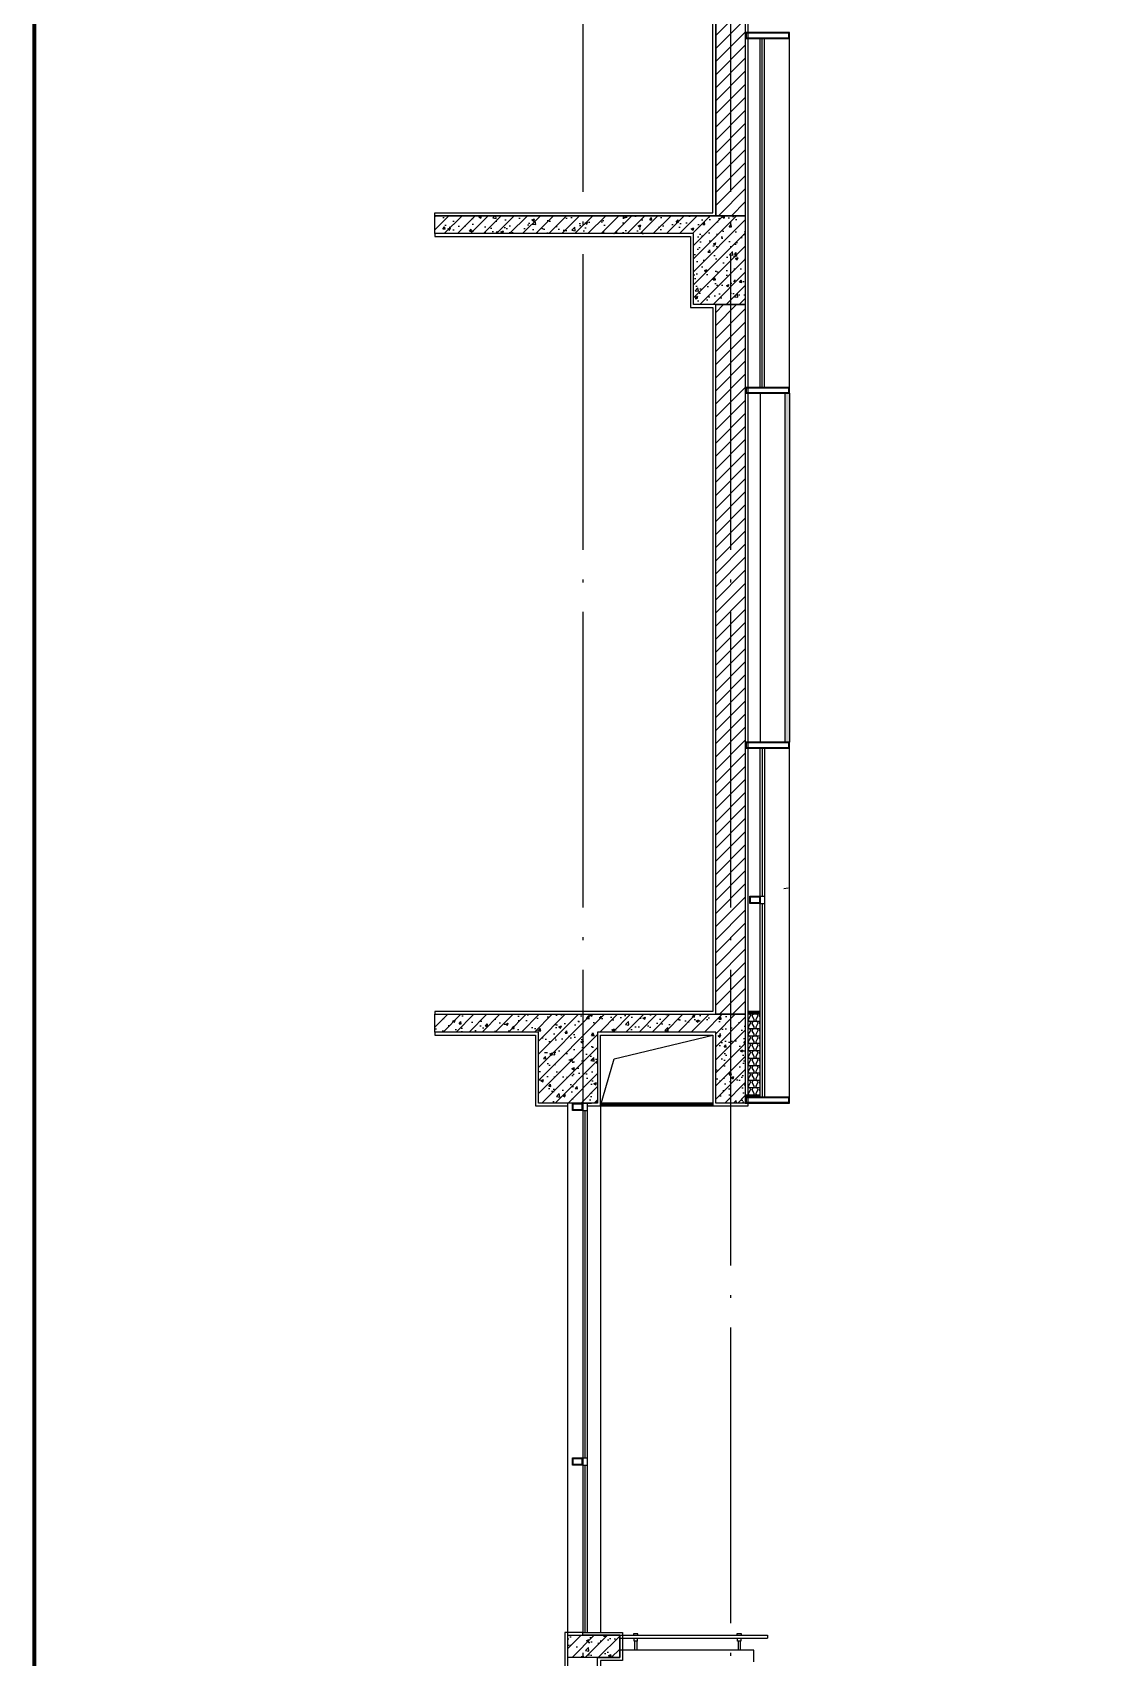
# Model space of a CAD drawing. Extents: x -737978 to 768813, y -372247 to 1140308.
# Drawn here: x -673770 to -666464, y -327461 to -316471 of the extents above; entities that cross this region are included whole.
import ezdxf

# ---------------------------------------------------------------- set-up
doc = ezdxf.new("R2010")
doc.units = 0
doc.header["$LTSCALE"] = 1000
doc.header["$MEASUREMENT"] = 0
doc.linetypes.add('DOTE', pattern=[2.42, 2, -0.2, 0.02, -0.2])
doc.layers.get('0').update_dxf_attribs({"linetype": 'CONTINUOUS'})
for name, color, linetype in [('0-填充边线', 7, 'CONTINUOUS'), ('DOTE', 1, 'DOTE'), ('J-COLU-梁柱', 30, 'CONTINUOUS'), ('J-DOOR-窗', 126, 'CONTINUOUS'), ('J-ELEV-立面栏杆', 36, 'CONTINUOUS'), ('J-ELEV-立面雨篷', 249, 'CONTINUOUS'), ('J-SECT-剖面看线', 253, 'CONTINUOUS'), ('PUB_TITLE', 4, 'CONTINUOUS'), ('填充', 8, 'CONTINUOUS'), ('龙骨', 36, 'CONTINUOUS')]:
    doc.layers.add(name, color=color, linetype=linetype)
pattern_1 = [(45, (-362239.4, -252860.92), (-44.194174, 44.194174), []), (50, (-362239.4, -252860.92), (179.315046, -15.688034), [18.75, -206.25]), (355, (-362239.4, -252860.92), (-34.68783, 188.04803), [15, -165]), (100.4514, (-362224.45, -252862.23), (144.62735, 172.35989), [15.93505, -175.28553]), (46.1842, (-362239.4, -252810.92), (266.81026, -41.37975), [28.125, -309.375]), (96.6356, (-362217.16, -252814.37), (233.66568, 243.52947), [23.90257, -262.92825]), (351.1842, (-362239.4, -252810.92), (233.66549, 243.52965), [22.5, -247.5]), (21, (-362214.4, -252823.42), (149.22676, -100.65472), [18.75, -206.25]), (326, (-362214.4, -252823.42), (60.82883, 181.28751), [15, -165]), (71.4514, (-362201.96, -252831.81), (210.05566, 80.63262), [15.93505, -175.28553]), (37.5, (-362239.4, -252860.92), (3.039964, 83.223463), [0, -163, 0, -167.5, 0, -165.625]), (7.5, (-362239.4, -252860.92), (65.767384, 98.602928), [0, -95.5, 0, -159.25, 0, -63.125]), (327.5, (-362295.15, -252860.92), (133.455609, -5.638718), [0, -62.5, 0, -195, 0, -258.75]), (317.5, (-362320.15, -252860.92), (145.796542, 25.026246), [0, -81.25, 0, -129.5, 0, -183.75])]

msp = doc.modelspace()

# ---------------------------------------------------------------- hatches: boundary and pattern name
h = msp.add_hatch()
h.set_pattern_fill('BRASS', color=256, scale=50, angle=45)
h.set_pattern_definition([(45, (-362239.397, -255360.923), (-14.0310887, 14.0310887), []), (45, (-362246.413, -255353.907), (-14.0310887, 14.0310887), [9.921478, -4.960735])])
h.paths.add_polyline_path([(-668677.9, -321270.9), (-668677.9, -321240.9), (-668677.9, -318940.9), (-668677.9, -318940.9), (-668677.9, -318910.9), (-668647.9, -318910.9), (-668647.9, -321270.9)])
at = {"layer": '填充'}
h = msp.add_hatch(dxfattribs=at)
h.set_pattern_fill('普通砖', color=256, scale=25, style=0)
h.set_pattern_definition([(45, (-362239.4, -252916.045), (-44.194192, 44.194192), [])])
h.paths.add_polyline_path([(-669147.9, -311310.9), (-668947.9, -311310.9), (-668947.9, -317710.9), (-669147.9, -317710.9)])
h = msp.add_hatch(dxfattribs=at)
h.set_pattern_fill('钢筋混凝土', color=256, scale=25, style=0)
h.set_pattern_definition(pattern_1)
h.paths.add_polyline_path([(-669297.9, -317830.9), (-669947.9, -317830.9), (-670047.9, -317830.9), (-670347.9, -317830.9), (-670347.9, -317830.9), (-671047.9, -317830.9), (-671047.9, -317710.9), (-668947.9, -317710.9), (-668947.9, -318310.9), (-669297.9, -318310.9)])
h = msp.add_hatch(dxfattribs=at)
h.set_pattern_fill('普通砖', color=256, scale=25, style=0)
h.set_pattern_definition([(45, (-362239.4, -251076.045), (-44.194192, 44.194192), [])])
h.paths.add_polyline_path([(-669147.9, -318310.9), (-668947.9, -318310.9), (-668947.9, -323110.9), (-669147.9, -323110.9)])
h = msp.add_hatch(dxfattribs=at)
h.set_pattern_fill('ANSI31', color=256, scale=5, style=0)
h.set_pattern_definition([(135, (-477696.283, -299687.701), (5.61266008, 5.61266008), [])])
h.paths.add_polyline_path([(-668847.8, -322360.9), (-668847.8, -322310.9), (-668917.8, -322310.9), (-668917.8, -322360.9)])
h.paths.add_polyline_path([(-668912.8, -322315.9), (-668852.8, -322315.9), (-668852.8, -322355.9), (-668912.8, -322355.9)])
h = msp.add_hatch(dxfattribs=at)
h.set_pattern_fill('ANSI37', color=256, style=0)
h.set_pattern_definition([(45, (-870445.4018, -297417.7011), (-1.122532015, 1.122532015), []), (135, (-870445.4018, -297417.7011), (-1.122532015, -1.122532015), [])])
h.paths.add_polyline_path([(-668847.9, -323090.9), (-668847.9, -323100.9), (-668927.9, -323100.9), (-668927.9, -323090.9)])
h = msp.add_hatch(dxfattribs=at)
h.set_pattern_fill('隔热材料01', color=256, scale=100, style=0)
h.set_pattern_definition([(270, (-670563.476, -328367.02), (50, -9e-15), [5.01775, -44.98225]), (270, (-670600.934, -328367.02), (50, -9e-15), [5.01775, -44.98225]), (90, (-670575.423, -328400.95), (-50, 3e-15), [5.01775, -44.98225]), (90, (-670588.99, -328400.95), (-50, 3e-15), [5.01775, -44.98225]), (180, (-670557.193, -328408.986), (-6e-15, -50), [50.02425, 0.02425]), (135, (-670571.15, -328406.477), (3e-15, 49.99987), [4.268, -66.44275]), (116.56505, (-670524.168, -328403.46), (0.00011, 49.99993), [2.805, -108.9985]), (116.56505, (-670574.168, -328403.46), (0.00011, 49.99993), [2.805, -108.9985]), (153.43495, (-670516.133, -328408.986), (-0.0001, 49.99993), [5.61, -106.1935]), (153.43495, (-670566.133, -328408.986), (-0.0001, 49.99993), [5.61, -106.1935]), (63.43495, (-670525.423, -328395.932), (-0.00011, 49.99993), [26.714, -85.0895]), (63.43495, (-670575.423, -328395.932), (-0.00011, 49.99993), [26.714, -85.0895]), (116.56505, (-670513.476, -328367.021), (0.00011, 49.99993), [2.805, -108.9985]), (116.56505, (-670563.476, -328367.021), (0.00011, 49.99993), [2.805, -108.9985]), (135, (-670564.73, -328364.512), (3e-15, 49.99987), [4.268, -66.44275]), (153.43495, (-670517.75, -328361.494), (-0.0001, 49.99993), [5.61, -106.1935]), (153.43495, (-670567.75, -328361.494), (-0.0001, 49.99993), [5.61, -106.1935]), (45, (-670599.68, -328364.512), (3e-15, 49.99987), [4.268, -66.44275]), (63.43495, (-670550.934, -328367.021), (-0.00011, 49.99993), [2.805, -108.9985]), (63.43495, (-670600.934, -328367.021), (-0.00011, 49.99993), [2.805, -108.9985]), (26.56505, (-670546.66, -328361.494), (0.0001, 49.99993), [5.61, -106.1935]), (26.56505, (-670596.66, -328361.494), (0.0001, 49.99993), [5.61, -106.1935]), (116.56505, (-670538.988, -328395.932), (0.00011, 49.99993), [26.714, -85.0895]), (116.56505, (-670588.988, -328395.932), (0.00011, 49.99993), [26.714, -85.0895]), (45, (-670593.26, -328406.477), (3e-15, 49.99987), [4.268, -66.44275]), (63.43495, (-670540.242, -328403.46), (-0.00011, 49.99993), [2.805, -108.9985]), (63.43495, (-670590.242, -328403.46), (-0.00011, 49.99993), [2.805, -108.9985]), (26.56505, (-670548.278, -328408.986), (0.0001, 49.99993), [5.61, -106.1935]), (26.56505, (-670598.278, -328408.986), (0.0001, 49.99993), [5.61, -106.1935])])
h.paths.add_polyline_path([(-668927.9, -323658.9), (-668927.9, -323090.9), (-668847.9, -323090.9), (-668847.9, -323658.9)])
h = msp.add_hatch(dxfattribs=at)
h.set_pattern_fill('ANSI37', color=256, style=0)
h.set_pattern_definition([(45, (-870445.4018, -297417.7011), (-1.122532015, 1.122532015), []), (135, (-870445.4018, -297417.7011), (-1.122532015, -1.122532015), [])])
h.paths.add_polyline_path([(-668847.9, -323090.9), (-668847.9, -323100.9), (-668927.9, -323100.9), (-668927.9, -323090.9)])
h = msp.add_hatch(dxfattribs=at)
h.set_pattern_fill('钢筋混凝土', color=256, scale=25, style=0)
h.set_pattern_definition(pattern_1)
h.paths.add_polyline_path([(-669147.9, -323230.9), (-669947.9, -323230.9), (-669947.9, -323710.9), (-670047.9, -323710.9), (-670347.9, -323710.9), (-670347.9, -323230.9), (-671047.9, -323230.9), (-671047.9, -323110.9), (-668947.9, -323110.9), (-668947.9, -323710.9), (-669147.9, -323710.9)])
h = msp.add_hatch(dxfattribs=at)
h.set_pattern_fill('ANSI31', color=256, scale=5, style=0)
h.set_pattern_definition([(135, (-478896.306, -301087.701), (5.61266008, 5.61266008), [])])
h.paths.add_polyline_path([(-670047.9, -323760.9), (-670047.9, -323710.9), (-670117.9, -323710.9), (-670117.9, -323760.9)])
h.paths.add_polyline_path([(-670112.9, -323715.9), (-670052.9, -323715.9), (-670052.9, -323755.9), (-670112.9, -323755.9)])
h = msp.add_hatch(dxfattribs=at)
h.set_pattern_fill('ANSI32', color=256, style=0)
h.set_pattern_definition([(45, (7396.545, 0), (-3.367596045, 3.367596045), []), (45, (7398.79, 0), (-3.367596045, 3.367596045), [])])
h.paths.add_polyline_path([(-669167.9, -323710.9), (-669927.9, -323710.9), (-669927.9, -323730.9), (-669167.9, -323730.9)])
h = msp.add_hatch(dxfattribs=at)
h.set_pattern_fill('ANSI32', color=256, style=0)
h.set_pattern_definition([(45, (-370842.4617, -252660.9226), (-3.367596045, 3.367596045), []), (45, (-370840.2166, -252660.9226), (-3.367596045, 3.367596045), [])])
h.paths.add_polyline_path([(-668947.9, -323668.9), (-668847.9, -323668.9), (-668847.9, -323658.9), (-668947.9, -323658.9)])
h = msp.add_hatch(dxfattribs=at)
h.set_pattern_fill('ANSI31', color=256, scale=5, style=0)
h.set_pattern_definition([(135, (-478896.306, -303487.701), (5.61266008, 5.61266008), [])])
h.paths.add_polyline_path([(-670047.9, -326160.9), (-670047.9, -326110.9), (-670117.9, -326110.9), (-670117.9, -326160.9)])
h.paths.add_polyline_path([(-670112.9, -326115.9), (-670052.9, -326115.9), (-670052.9, -326155.9), (-670112.9, -326155.9)])
h = msp.add_hatch(dxfattribs=at)
h.set_pattern_fill('钢筋混凝土', color=256, scale=25, style=0)
h.set_pattern_definition([(45, (-362239.4, -252660.92), (-44.194174, 44.194174), []), (50, (-362239.4, -252660.92), (179.315046, -15.688034), [18.75, -206.25]), (355, (-362239.4, -252660.92), (-34.68783, 188.04803), [15, -165]), (100.4514, (-362224.45, -252662.23), (144.62735, 172.35989), [15.93505, -175.28553]), (46.1842, (-362239.4, -252610.92), (266.81026, -41.37975), [28.125, -309.375]), (96.6356, (-362217.16, -252614.37), (233.66568, 243.52947), [23.90257, -262.92825]), (351.1842, (-362239.4, -252610.92), (233.66549, 243.52965), [22.5, -247.5]), (21, (-362214.4, -252623.42), (149.22676, -100.65472), [18.75, -206.25]), (326, (-362214.4, -252623.42), (60.82883, 181.28751), [15, -165]), (71.4514, (-362201.96, -252631.81), (210.05566, 80.63262), [15.93505, -175.28553]), (37.5, (-362239.4, -252660.92), (3.039964, 83.223463), [0, -163, 0, -167.5, 0, -165.625]), (7.5, (-362239.4, -252660.92), (65.767384, 98.602928), [0, -95.5, 0, -159.25, 0, -63.125]), (327.5, (-362295.15, -252660.92), (133.455609, -5.638718), [0, -62.5, 0, -195, 0, -258.75]), (317.5, (-362320.15, -252660.92), (145.796542, 25.026246), [0, -81.25, 0, -129.5, 0, -183.75])])
h.paths.add_polyline_path([(-670147.9, -327310.9), (-669797.9, -327310.9), (-669797.9, -327460.9), (-670147.9, -327460.9)])

# ---------------------------------------------------------------- linework, layer by layer
for points in [[(-668647.9, -316510.9), (-668947.9, -316510.9)], [(-668647.9, -321310.9), (-668947.9, -321310.9)], [(-669927.9, -323730.9), (-669167.9, -323730.9)], [(-669927.9, -323730.9), (-669167.9, -323730.9)], [(-668947.9, -323670.9), (-668947.9, -323670.9)], [(-668947.9, -323670.9), (-668647.9, -323670.9)]]:
    msp.add_lwpolyline(points)
msp.add_lwpolyline([(-668677.9, -321270.9), (-668677.9, -321240.9), (-668677.9, -321240.9), (-668677.9, -318940.9), (-668677.9, -318940.9), (-668677.9, -318910.9), (-668647.9, -318910.9), (-668647.9, -321270.9)], close=True)
at = {"layer": '0-填充边线'}
for points in [[(-668927.9, -323090.9), (-668927.9, -308680.9), (-669167.9, -308690.9), (-669167.9, -310490.9), (-671047.9, -310490.9), (-671047.9, -310510.9), (-669147.9, -310510.9), (-669147.9, -308710.9), (-668947.9, -308710.9), (-668947.9, -323090.9), (-668947.9, -323710.9), (-669147.9, -323710.9), (-669147.9, -323230.9), (-669947.9, -323230.9), (-669947.9, -323710.9), (-670017.9, -323710.9), (-670017.9, -323730.9), (-669927.9, -323730.9), (-669927.9, -323250.9), (-669167.9, -323250.9), (-669167.9, -323730.9), (-668927.9, -323730.9), (-668927.9, -323090.9)], [(-669147.9, -323110.9), (-669147.9, -318310.9), (-669297.9, -318310.9), (-669297.9, -318310.9), (-669297.9, -318310.9), (-669297.9, -317830.9), (-670988.9, -317830.9), (-671047.9, -317830.9), (-671047.9, -317850.9), (-670988.9, -317850.9), (-669317.9, -317850.9), (-669317.9, -318330.9), (-669317.9, -318330.9), (-669317.9, -318330.9), (-669167.9, -318330.9), (-669167.9, -323090.9), (-669167.9, -323090.9), (-669167.9, -323090.9), (-671047.9, -323090.9), (-671047.9, -323110.9), (-669147.9, -323110.9)], [(-670147.9, -323730.9), (-670147.9, -323710.9), (-670147.9, -323710.9), (-670347.9, -323710.9), (-670347.9, -323230.9), (-671047.9, -323230.9), (-671047.9, -323250.9), (-670367.9, -323250.9), (-670367.9, -323730.9), (-670147.9, -323730.9)], [(-669927.9, -323730.9), (-669835.4, -323412.1), (-669167.9, -323250.9)], [(-670047.9, -327310.9), (-670047.9, -327290.9), (-669777.9, -327290.9), (-669777.9, -327480.9), (-669927.9, -327480.9), (-669927.9, -328940.9), (-669777.9, -328940.9), (-669777.9, -329130.9), (-670367.9, -329130.9), (-670367.9, -328630.9), (-671047.9, -328630.9), (-671047.9, -328610.9), (-670347.9, -328610.9), (-670347.9, -329110.9), (-669797.9, -329110.9), (-669797.9, -328960.9), (-669947.9, -328960.9), (-669947.9, -327460.9), (-669797.9, -327460.9), (-669797.9, -327310.9), (-670047.9, -327310.9)], [(-670147.9, -327310.9), (-670047.9, -327310.9), (-670047.9, -327290.9), (-670167.9, -327290.9), (-670167.9, -328490.9), (-671047.9, -328490.9), (-671047.9, -328510.9), (-670147.9, -328510.9), (-670147.9, -327310.9)]]:
    msp.add_lwpolyline(points, dxfattribs=at)
for points in [[(-669317.9, -311330.9), (-669317.9, -310650.9), (-671047.9, -310650.9), (-671047.9, -310630.9), (-669297.9, -310630.9), (-669297.9, -311310.9), (-669147.9, -311310.9), (-669147.9, -317710.9), (-671047.9, -317710.9), (-671047.9, -317690.9), (-669167.9, -317690.9), (-669167.9, -311330.9), (-669317.9, -311330.9)], [(-669167.9, -323710.9), (-669927.9, -323710.9), (-669927.9, -323730.9), (-669167.9, -323730.9)]]:
    msp.add_lwpolyline(points, close=True, dxfattribs=at)
at = {"layer": 'DOTE'}
for points in [[(-670047.9, -308289.5), (-670047.9, -334902.1)], [(-669047.9, -308289.5), (-669047.9, -334860.4)]]:
    msp.add_lwpolyline(points, dxfattribs=at)
at = {"layer": 'J-COLU-梁柱'}
for points in [[(-669147.9, -311310.9), (-668947.9, -311310.9), (-668947.9, -317710.9), (-669147.9, -317710.9)], [(-669297.9, -317830.9), (-669947.9, -317830.9), (-669947.9, -317830.9), (-670047.9, -317830.9), (-670347.9, -317830.9), (-670347.9, -317830.9), (-671047.9, -317830.9), (-671047.9, -317710.9), (-668947.9, -317710.9), (-668947.9, -317710.9), (-668947.9, -318310.9), (-669297.9, -318310.9), (-669297.9, -318310.9)], [(-669147.9, -318310.9), (-668947.9, -318310.9), (-668947.9, -323110.9), (-669147.9, -323110.9)], [(-669147.9, -323230.9), (-669947.9, -323230.9), (-669947.9, -323710.9), (-670047.9, -323710.9), (-670347.9, -323710.9), (-670347.9, -323230.9), (-671047.9, -323230.9), (-671047.9, -323110.9), (-668947.9, -323110.9), (-668947.9, -323110.9), (-668947.9, -323710.9), (-669147.9, -323710.9), (-669147.9, -323710.9)], [(-670147.9, -327310.9), (-669797.9, -327310.9), (-669797.9, -327460.9), (-670147.9, -327460.9)]]:
    msp.add_lwpolyline(points, close=True, dxfattribs=at)
at = {"layer": 'J-DOOR-窗'}
for points in [[(-668847.9, -318870.9), (-668847.8, -316510.9)], [(-668832.9, -317360.9), (-668832.9, -316510.9)], [(-668817.9, -318870.9), (-668817.9, -316510.9)], [(-668832.9, -318870.9), (-668832.9, -317360.9)], [(-668847.9, -323670.9), (-668847.9, -321310.9)], [(-668832.9, -321310.9), (-668832.9, -322310.9)], [(-668817.9, -321310.9), (-668817.9, -323670.9)], [(-668847.8, -322310.9), (-668817.9, -322310.9)], [(-668847.8, -322310.9), (-668817.9, -322310.9)], [(-668687, -322260.9), (-668657.5, -322255.7)], [(-668847.8, -322360.9), (-668817.9, -322360.9)], [(-668847.8, -322360.9), (-668817.9, -322360.9)], [(-668832.9, -322360.9), (-668832.9, -323670.9)], [(-670047.9, -323710.9), (-670047.9, -327290.9)], [(-670047.9, -323710.9), (-670017.9, -323710.9)], [(-670047.9, -323760.9), (-670017.9, -323760.9)], [(-670047.9, -323760.9), (-670017.9, -323760.9)], [(-670032.9, -323760.9), (-670032.9, -324810.9)], [(-670032.9, -323760.9), (-670032.9, -326110.9)], [(-670027.9, -323710.9), (-669997.9, -323710.9)], [(-670017.9, -323710.9), (-670017.9, -327290.9)], [(-670047.9, -326110.9), (-670017.9, -326110.9)], [(-670047.9, -326110.9), (-670017.9, -326110.9)], [(-670047.9, -326160.9), (-670017.9, -326160.9)], [(-670047.9, -326160.9), (-670017.9, -326160.9)], [(-670032.9, -326160.9), (-670032.6, -327290.9)], [(-670027.9, -327290.9), (-669997.9, -327290.9)], [(-670027.9, -327290.9), (-669997.9, -327290.9)], [(-669797.9, -327310.9), (-668797.9, -327310.9)], [(-669797.9, -327330.9), (-668797.9, -327330.9)], [(-668797.9, -327310.9), (-668797.9, -327330.9)]]:
    msp.add_lwpolyline(points, dxfattribs=at)
at = {"layer": 'J-ELEV-立面栏杆'}
msp.add_line((-670147.9, -327310.9), (-670147.9, -323710.9), dxfattribs=at)
for points in [[(-668917.8, -322310.9), (-668847.8, -322310.9), (-668847.8, -322360.9), (-668917.8, -322360.9), (-668917.8, -322310.9)], [(-670117.9, -323710.9), (-670047.9, -323710.9), (-670047.9, -323760.9), (-670117.9, -323760.9), (-670117.9, -323710.9)], [(-670117.9, -326110.9), (-670047.9, -326110.9), (-670047.9, -326160.9), (-670117.9, -326160.9), (-670117.9, -326110.9)]]:
    msp.add_lwpolyline(points, dxfattribs=at)
for points in [[(-668912.8, -322315.9), (-668852.8, -322315.9), (-668852.8, -322355.9), (-668912.8, -322355.9)], [(-670112.9, -323715.9), (-670052.9, -323715.9), (-670052.9, -323755.9), (-670112.9, -323755.9)], [(-670112.9, -326115.9), (-670052.9, -326115.9), (-670052.9, -326155.9), (-670112.9, -326155.9)]]:
    msp.add_lwpolyline(points, close=True, dxfattribs=at)
at = {"layer": 'J-ELEV-立面雨篷', "ltscale": 0.005}
for p, q in [((-669697.2, -327350.9), (-669697.2, -327410.9)), ((-669682.2, -327350.9), (-669682.2, -327410.9)), ((-668997.2, -327350.9), (-668997.2, -327410.9)), ((-668982.2, -327350.9), (-668982.2, -327410.9))]:
    msp.add_line(p, q, dxfattribs=at)
for points in [[(-669674.7, -327310.9), (-669674.7, -327300.9), (-669704.7, -327300.9), (-669704.7, -327310.9)], [(-669678.7, -327330.9), (-669678.7, -327350.9), (-669700.7, -327350.9), (-669700.7, -327330.9)], [(-668974.7, -327310.9), (-668974.7, -327300.9), (-669004.7, -327300.9), (-669004.7, -327310.9)], [(-668978.7, -327330.9), (-668978.7, -327350.9), (-669000.7, -327350.9), (-669000.7, -327330.9)], [(-668889.7, -327410.9), (-669797.9, -327410.9)], [(-668889.7, -327490.9), (-668889.7, -327410.9)]]:
    msp.add_lwpolyline(points, dxfattribs=at)
at = {"layer": 'J-SECT-剖面看线'}
for points in [[(-668647.9, -318870.9), (-668647.9, -316510.9)], [(-669927.9, -323730.9), (-669927.9, -327290.9)]]:
    msp.add_lwpolyline(points, dxfattribs=at)
at = {"layer": 'J-SECT-剖面看线', "color": 251}
msp.add_lwpolyline([(-668647.9, -323670.9), (-668647.9, -321310.9)], dxfattribs=at)
at = {"layer": 'PUB_TITLE', "const_width": 25}
msp.add_lwpolyline([(-673757.6, -338412.7), (-659407.6, -338412.7), (-659407.6, -307762.7), (-673757.6, -307762.7)], close=True, dxfattribs=at)
at = {"layer": '填充'}
for points in [[(-668927.9, -323100.9), (-668847.9, -323100.9), (-668847.9, -323090.9), (-668927.9, -323090.9)], [(-668927.9, -323100.9), (-668847.9, -323100.9), (-668847.9, -323090.9), (-668927.9, -323090.9)], [(-668847.9, -323658.9), (-668947.9, -323658.9), (-668947.9, -323668.9), (-668847.9, -323668.9)], [(-668947.9, -323668.9), (-668847.9, -323668.9), (-668847.9, -323658.9), (-668947.9, -323658.9)], [(-668847.9, -323658.9), (-668947.9, -323658.9), (-668947.9, -323668.9), (-668847.9, -323668.9)], [(-668947.9, -323668.9), (-668847.9, -323668.9), (-668847.9, -323658.9), (-668947.9, -323658.9)]]:
    msp.add_lwpolyline(points, close=True, dxfattribs=at)
at = {"layer": '龙骨'}
for points in [[(-668647.9, -316470.9), (-668947.9, -316470.9), (-668947.9, -316510.9), (-668647.9, -316510.9)], [(-668652.9, -316475.9), (-668942.9, -316475.9), (-668942.9, -316505.9), (-668652.9, -316505.9)], [(-668647.9, -318870.9), (-668947.9, -318870.9), (-668947.9, -318910.9), (-668647.9, -318910.9)], [(-668652.9, -318875.9), (-668942.9, -318875.9), (-668942.9, -318905.9), (-668652.9, -318905.9)], [(-668647.9, -321270.9), (-668947.9, -321270.9), (-668947.9, -321310.9), (-668647.9, -321310.9)], [(-668652.9, -321275.9), (-668942.9, -321275.9), (-668942.9, -321305.9), (-668652.9, -321305.9)], [(-668647.9, -323670.9), (-668947.9, -323670.9), (-668947.9, -323710.9), (-668647.9, -323710.9)], [(-668652.9, -323675.9), (-668942.9, -323675.9), (-668942.9, -323705.9), (-668652.9, -323705.9)]]:
    msp.add_lwpolyline(points, close=True, dxfattribs=at)
for points in [[(-668947.9, -318910.9), (-668947.9, -321270.9)], [(-668847.9, -318910.9), (-668847.9, -321270.9)]]:
    msp.add_lwpolyline(points, dxfattribs=at)

doc.saveas('drawing.dxf')
